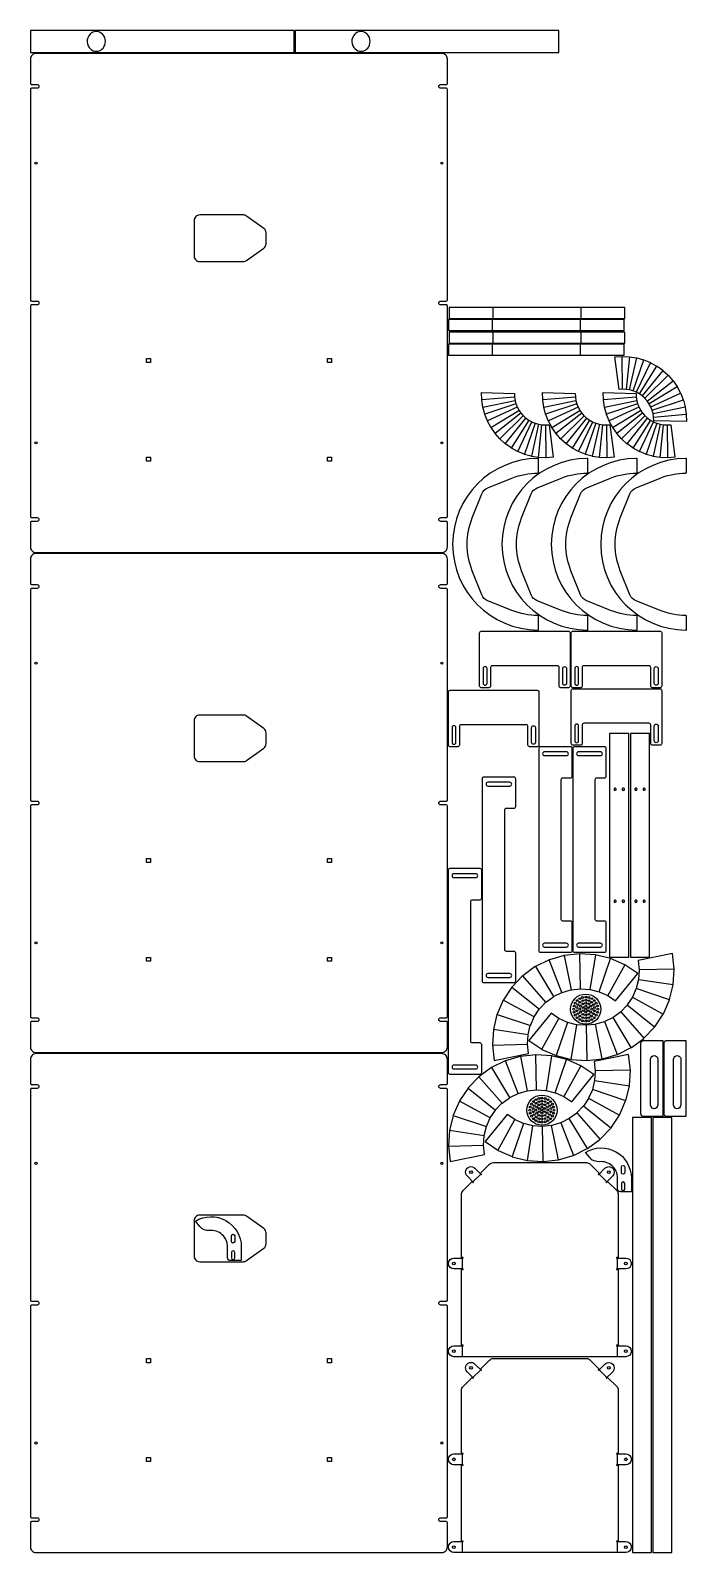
# Model space of a CAD drawing. Extents: x 3375 to 4571, y 8458 to 11234.
import ezdxf

# ---------------------------------------------------------------- set-up
doc = ezdxf.new("R2010")
doc.units = 0

# ---------------------------------------------------------------- blocks, each defined once
blk = doc.blocks.new('Part1674374615', base_point=(-166.7, 0))
at = {"layer": '1'}
blk.add_lwpolyline([(156.7, 180, -1), (156.7, 160), (139.9, 160), (139.9, 159.2), (142.9, 159.2), (142.9, 20.8), (139.9, 20.8), (139.9, 20), (156.7, 20, -1), (156.7, 0), (-156.7, 0, -1), (-156.7, 20), (-139.9, 20), (-139.9, 20.8), (-142.9, 20.8), (-142.9, 159.2), (-139.9, 159.2), (-139.9, 160), (-156.7, 160, -1), (-156.7, 180), (-139.9, 180), (-139.9, 180.8), (-142.9, 180.8), (-142.9, 295.9, -0.198912), (-140, 302.9), (-123.5, 319.4), (-121.4, 317.3), (-120.9, 317.8), (-132.7, 329.7, -1), (-118.6, 343.8), (-106.7, 331.9), (-106.2, 332.5), (-108.3, 334.6), (-91.8, 351.1, -0.198912), (-84.8, 354), (84.8, 354, -0.198912), (91.8, 351.1), (108.3, 334.6), (106.2, 332.5), (106.7, 331.9), (118.6, 343.8, -1), (132.7, 329.7), (120.9, 317.8), (121.4, 317.3), (123.5, 319.4), (140, 302.9, -0.198912), (142.9, 295.9), (142.9, 180.8), (139.9, 180.8), (139.9, 180)], format="xyb", close=True, dxfattribs=at)
for centre in [(-125.6, 336.7), (125.6, 336.7), (-156.7, 170), (156.7, 170), (-156.7, 10), (156.7, 10)]:
    blk.add_circle(centre, 2.5, dxfattribs=at)
at = {"layer": '2'}
for p, q in [((-122, 319), (-107.9, 333.1)), ((107.9, 333.1), (122, 319)), ((-141.5, 180), (-141.5, 160)), ((141.5, 160), (141.5, 180)), ((-141.5, 20), (-141.5, 0)), ((141.5, 0), (141.5, 20))]:
    blk.add_line(p, q, dxfattribs=at)
blk = doc.blocks.new('Part1374729241', base_point=(-28.7, -25))
at = {"layer": '1'}
for points in [[(55, 0), (55, -25), (35, -25, -0.414214), (30, -20), (30, 0, 0.443741), (-3, 29.9, -0.248009), (-20.3, 36.9), (-28.7, 46.9, -0.585889)], [(43, 20), (43, 10, -1), (37, 10), (37, 20, -1)], [(43, -10, 1), (37, -10), (37, -20, 1), (43, -20)]]:
    blk.add_lwpolyline(points, format="xyb", close=True, dxfattribs=at)
blk = doc.blocks.new('Part', base_point=(-380, -455))
at = {"layer": '1'}
for points in [[(380, 445, 0.414214), (370, 455), (-370, 455, 0.414214), (-380, 445), (-380, 400.5, 0.414214), (-378, 398.5), (-368, 398.5, -1), (-368, 391.5), (-378, 391.5, 0.414214), (-380, 389.5), (-380, 5.5, 0.414214), (-378, 3.5), (-368, 3.5, -1), (-368, -3.5), (-378, -3.5, 0.414214), (-380, -5.5), (-380, -389.5, 0.414214), (-378, -391.5), (-368, -391.5, -1), (-368, -398.5), (-378, -398.5, 0.414214), (-380, -400.5), (-380, -445, 0.414214), (-370, -455), (370, -455, 0.414214), (380, -445), (380, -400.5, 0.414214), (378, -398.5), (368, -398.5, -1), (368, -391.5), (378, -391.5, 0.414214), (380, -389.5), (380, -5.5, 0.414214), (378, -3.5), (368, -3.5, -1), (368, 3.5), (378, 3.5, 0.414214), (380, 5.5), (380, 389.5, 0.414214), (378, 391.5), (368, 391.5, -1), (368, 398.5), (378, 398.5, 0.414214), (380, 400.5)], [(49.5, 127.9, 0.240574), (45.4, 136), (14.1, 158.6, 0.157904), (8.3, 160.5), (-71.5, 160.5, 0.414214), (-81.5, 150.5), (-81.5, 85.5, 0.414214), (-71.5, 75.5), (8.3, 75.5, 0.157904), (14.1, 77.4), (45.4, 100, 0.240574), (49.5, 108.1)]]:
    blk.add_lwpolyline(points, format="xyb", close=True, dxfattribs=at)
for points in [[(-161.3, -101.3), (-161.3, -108.7), (-168.7, -108.7), (-168.7, -101.3)], [(168.7, -101.3), (168.7, -108.7), (161.3, -108.7), (161.3, -101.3)], [(-161.3, -281.4), (-161.3, -288.6), (-168.7, -288.6), (-168.7, -281.4)], [(168.7, -281.4), (168.7, -288.6), (161.3, -288.6), (161.3, -281.4)]]:
    blk.add_lwpolyline(points, close=True, dxfattribs=at)
for centre in [(-370, 255), (370, 255), (-370, -255), (370, -255)]:
    blk.add_circle(centre, 2, dxfattribs=at)
blk = doc.blocks.new('Part1281623351', base_point=(-166.7, 0))
at = {"layer": '1'}
blk.add_lwpolyline([(156.7, 180, -1), (156.7, 160), (139.9, 160), (139.9, 159.2), (142.9, 159.2), (142.9, 20.8), (139.9, 20.8), (139.9, 20), (156.7, 20, -1), (156.7, 0), (-156.7, 0, -1), (-156.7, 20), (-139.9, 20), (-139.9, 20.8), (-142.9, 20.8), (-142.9, 159.2), (-139.9, 159.2), (-139.9, 160), (-156.7, 160, -1), (-156.7, 180), (-139.9, 180), (-139.9, 180.8), (-142.9, 180.8), (-142.9, 295.9, -0.198912), (-140, 302.9), (-123.5, 319.4), (-121.4, 317.3), (-120.9, 317.8), (-132.7, 329.7, -1), (-118.6, 343.8), (-106.7, 331.9), (-106.2, 332.5), (-108.3, 334.6), (-91.8, 351.1, -0.198912), (-84.8, 354), (84.8, 354, -0.198912), (91.8, 351.1), (108.3, 334.6), (106.2, 332.5), (106.7, 331.9), (118.6, 343.8, -1), (132.7, 329.7), (120.9, 317.8), (121.4, 317.3), (123.5, 319.4), (140, 302.9, -0.198912), (142.9, 295.9), (142.9, 180.8), (139.9, 180.8), (139.9, 180)], format="xyb", close=True, dxfattribs=at)
for centre in [(-125.6, 336.7), (125.6, 336.7), (-156.7, 170), (156.7, 170), (-156.7, 10), (156.7, 10)]:
    blk.add_circle(centre, 2.5, dxfattribs=at)
at = {"layer": '2'}
for p, q in [((-122, 319), (-107.9, 333.1)), ((107.9, 333.1), (122, 319)), ((-141.5, 180), (-141.5, 160)), ((141.5, 160), (141.5, 180)), ((-141.5, 20), (-141.5, 0)), ((141.5, 0), (141.5, 20))]:
    blk.add_line(p, q, dxfattribs=at)
blk = doc.blocks.new('Part660663426', base_point=(-28.7, -25))
at = {"layer": '1'}
for points in [[(55, 0), (55, -25), (35, -25, -0.414214), (30, -20), (30, 0, 0.443741), (-3, 29.9, -0.248009), (-20.3, 36.9), (-28.7, 46.9, -0.585889)], [(43, 20), (43, 10, -1), (37, 10), (37, 20, -1)], [(43, -10, 1), (37, -10), (37, -20, 1), (43, -20)]]:
    blk.add_lwpolyline(points, format="xyb", close=True, dxfattribs=at)
blk = doc.blocks.new('Part1158377902', base_point=(0, -25))
at = {"layer": '1'}
for points, knots in [([(40, 108.8), (40, 108.8), (40, 108.9), (40, 108.9), (40, 108.9), (40, 108.9), (40, 109), (40, 109), (40, 109), (40, 109), (40, 109.1), (40, 109.1), (40, 109.1), (40, 109.1), (40, 109.3), (40, 109.4), (40, 109.4), (39.9, 109.5), (39.9, 109.7), (39.9, 109.9), (39.9, 109.9), (39.8, 110.1), (39.7, 110.4), (39.6, 110.7), (39.6, 110.7), (39.6, 110.8), (39.5, 111), (39.5, 111), (39.5, 111), (39.3, 111.4), (39.1, 111.7), (38.8, 112), (38.8, 112), (38.6, 112.2), (38.5, 112.4), (38.3, 112.6), (38.3, 112.6), (38, 112.8), (37.6, 113.1), (37.2, 113.2), (37.2, 113.2), (37.1, 113.3), (37, 113.4), (36.8, 113.4), (36.8, 113.4), (36.6, 113.5), (36.3, 113.6), (36.1, 113.7), (36.1, 113.7), (36, 113.7), (35.9, 113.7), (35.7, 113.7), (35.7, 113.7), (35.6, 113.7), (35.5, 113.8), (35.4, 113.8), (35.4, 113.8), (35.2, 113.8), (35.1, 113.8), (35, 113.8), (35, 113.8), (23.3, 113.8), (11.7, 113.8), (0, 113.8), (0, 113.8), (0, 67.5), (0, 21.3), (0, -25), (0, -25), (11.7, -25), (23.3, -25), (35, -25), (35, -25), (35.7, -25), (36.3, -24.9), (36.9, -24.6), (36.9, -24.6), (37.5, -24.4), (38.1, -24), (38.5, -23.5), (38.5, -23.5), (39, -23.1), (39.4, -22.5), (39.6, -21.9), (39.6, -21.9), (39.9, -21.3), (40, -20.7), (40, -20), (40, -20), (40, 22.9), (40, 65.8), (40, 108.8)], [0, 0, 0, 0, 0.043478, 0.043478, 0.043478, 0.043478, 0.086957, 0.086957, 0.086957, 0.086957, 0.130435, 0.130435, 0.130435, 0.130435, 0.173913, 0.173913, 0.173913, 0.173913, 0.217391, 0.217391, 0.217391, 0.217391, 0.26087, 0.26087, 0.26087, 0.26087, 0.304348, 0.304348, 0.304348, 0.304348, 0.347826, 0.347826, 0.347826, 0.347826, 0.391304, 0.391304, 0.391304, 0.391304, 0.434783, 0.434783, 0.434783, 0.434783, 0.478261, 0.478261, 0.478261, 0.478261, 0.521739, 0.521739, 0.521739, 0.521739, 0.565217, 0.565217, 0.565217, 0.565217, 0.608696, 0.608696, 0.608696, 0.608696, 0.652174, 0.652174, 0.652174, 0.652174, 0.695652, 0.695652, 0.695652, 0.695652, 0.73913, 0.73913, 0.73913, 0.73913, 0.782609, 0.782609, 0.782609, 0.782609, 0.826087, 0.826087, 0.826087, 0.826087, 0.869565, 0.869565, 0.869565, 0.869565, 0.913043, 0.913043, 0.913043, 0.913043, 0.956522, 0.956522, 0.956522, 0.956522, 1, 1, 1, 1]), ([(22.5, 92.7), (22.5, 92.8), (22.5, 92.8), (22.5, 92.9), (22.5, 92.9), (22.5, 94.3), (21.9, 95.8), (21, 96.9), (21, 96.9), (20.3, 97.9), (19.2, 98.7), (18.1, 99.1), (18.1, 99.1), (16.6, 99.6), (15, 99.5), (13.6, 98.9), (13.6, 98.9), (12.3, 98.4), (11.1, 97.4), (10.4, 96.1), (10.4, 96.1), (9.8, 95.1), (9.5, 93.9), (9.5, 92.7), (9.5, 92.7), (9.5, 64.8), (9.5, 36.8), (9.5, 8.9), (9.5, 8.9), (9.5, 8.8), (9.5, 8.8), (9.5, 8.7), (9.5, 8.7), (9.5, 7.8), (9.7, 6.9), (10.1, 6.1), (10.1, 6.1), (10.8, 4.7), (12.1, 3.5), (13.5, 2.9), (13.5, 2.9), (15.1, 2.3), (16.9, 2.3), (18.5, 2.9), (18.5, 2.9), (19.8, 3.5), (21, 4.5), (21.7, 5.8), (21.7, 5.8), (22.2, 6.7), (22.5, 7.8), (22.5, 8.9), (22.5, 8.9), (22.5, 36.8), (22.5, 64.8), (22.5, 92.7)], [0, 0, 0, 0, 0.071429, 0.071429, 0.071429, 0.071429, 0.142857, 0.142857, 0.142857, 0.142857, 0.214286, 0.214286, 0.214286, 0.214286, 0.285714, 0.285714, 0.285714, 0.285714, 0.357143, 0.357143, 0.357143, 0.357143, 0.428571, 0.428571, 0.428571, 0.428571, 0.5, 0.5, 0.5, 0.5, 0.571429, 0.571429, 0.571429, 0.571429, 0.642857, 0.642857, 0.642857, 0.642857, 0.714286, 0.714286, 0.714286, 0.714286, 0.785714, 0.785714, 0.785714, 0.785714, 0.857143, 0.857143, 0.857143, 0.857143, 0.928571, 0.928571, 0.928571, 0.928571, 1, 1, 1, 1])]:
    blk.add_open_spline(points, degree=3, knots=knots, dxfattribs=at)
blk = doc.blocks.new('Part1162835050', base_point=(0, -25))
at = {"layer": '1'}
for points, knots in [([(40, 108.8), (40, 108.8), (40, 108.9), (40, 108.9), (40, 108.9), (40, 108.9), (40, 109), (40, 109), (40, 109), (40, 109), (40, 109.1), (40, 109.1), (40, 109.1), (40, 109.1), (40, 109.3), (40, 109.4), (40, 109.4), (39.9, 109.5), (39.9, 109.7), (39.9, 109.9), (39.9, 109.9), (39.8, 110.1), (39.7, 110.4), (39.6, 110.7), (39.6, 110.7), (39.6, 110.8), (39.5, 111), (39.5, 111), (39.5, 111), (39.3, 111.4), (39.1, 111.7), (38.8, 112), (38.8, 112), (38.6, 112.2), (38.5, 112.4), (38.3, 112.6), (38.3, 112.6), (38, 112.8), (37.6, 113.1), (37.2, 113.2), (37.2, 113.2), (37.1, 113.3), (37, 113.4), (36.8, 113.4), (36.8, 113.4), (36.6, 113.5), (36.3, 113.6), (36.1, 113.7), (36.1, 113.7), (36, 113.7), (35.9, 113.7), (35.7, 113.7), (35.7, 113.7), (35.6, 113.7), (35.5, 113.8), (35.4, 113.8), (35.4, 113.8), (35.2, 113.8), (35.1, 113.8), (35, 113.8), (35, 113.8), (23.3, 113.8), (11.7, 113.8), (0, 113.8), (0, 113.8), (0, 67.5), (0, 21.3), (0, -25), (0, -25), (11.7, -25), (23.3, -25), (35, -25), (35, -25), (35.7, -25), (36.3, -24.9), (36.9, -24.6), (36.9, -24.6), (37.5, -24.4), (38.1, -24), (38.5, -23.5), (38.5, -23.5), (39, -23.1), (39.4, -22.5), (39.6, -21.9), (39.6, -21.9), (39.9, -21.3), (40, -20.7), (40, -20), (40, -20), (40, 22.9), (40, 65.8), (40, 108.8)], [0, 0, 0, 0, 0.043478, 0.043478, 0.043478, 0.043478, 0.086957, 0.086957, 0.086957, 0.086957, 0.130435, 0.130435, 0.130435, 0.130435, 0.173913, 0.173913, 0.173913, 0.173913, 0.217391, 0.217391, 0.217391, 0.217391, 0.26087, 0.26087, 0.26087, 0.26087, 0.304348, 0.304348, 0.304348, 0.304348, 0.347826, 0.347826, 0.347826, 0.347826, 0.391304, 0.391304, 0.391304, 0.391304, 0.434783, 0.434783, 0.434783, 0.434783, 0.478261, 0.478261, 0.478261, 0.478261, 0.521739, 0.521739, 0.521739, 0.521739, 0.565217, 0.565217, 0.565217, 0.565217, 0.608696, 0.608696, 0.608696, 0.608696, 0.652174, 0.652174, 0.652174, 0.652174, 0.695652, 0.695652, 0.695652, 0.695652, 0.73913, 0.73913, 0.73913, 0.73913, 0.782609, 0.782609, 0.782609, 0.782609, 0.826087, 0.826087, 0.826087, 0.826087, 0.869565, 0.869565, 0.869565, 0.869565, 0.913043, 0.913043, 0.913043, 0.913043, 0.956522, 0.956522, 0.956522, 0.956522, 1, 1, 1, 1]), ([(22.5, 92.7), (22.5, 92.8), (22.5, 92.8), (22.5, 92.9), (22.5, 92.9), (22.5, 94.3), (21.9, 95.8), (21, 96.9), (21, 96.9), (20.3, 97.9), (19.2, 98.7), (18.1, 99.1), (18.1, 99.1), (16.6, 99.6), (15, 99.5), (13.6, 98.9), (13.6, 98.9), (12.3, 98.4), (11.1, 97.4), (10.4, 96.1), (10.4, 96.1), (9.8, 95.1), (9.5, 93.9), (9.5, 92.7), (9.5, 92.7), (9.5, 64.8), (9.5, 36.8), (9.5, 8.9), (9.5, 8.9), (9.5, 8.8), (9.5, 8.8), (9.5, 8.7), (9.5, 8.7), (9.5, 7.8), (9.7, 6.9), (10.1, 6.1), (10.1, 6.1), (10.8, 4.7), (12.1, 3.5), (13.5, 2.9), (13.5, 2.9), (15.1, 2.3), (16.9, 2.3), (18.5, 2.9), (18.5, 2.9), (19.8, 3.5), (21, 4.5), (21.7, 5.8), (21.7, 5.8), (22.2, 6.7), (22.5, 7.8), (22.5, 8.9), (22.5, 8.9), (22.5, 36.8), (22.5, 64.8), (22.5, 92.7)], [0, 0, 0, 0, 0.071429, 0.071429, 0.071429, 0.071429, 0.142857, 0.142857, 0.142857, 0.142857, 0.214286, 0.214286, 0.214286, 0.214286, 0.285714, 0.285714, 0.285714, 0.285714, 0.357143, 0.357143, 0.357143, 0.357143, 0.428571, 0.428571, 0.428571, 0.428571, 0.5, 0.5, 0.5, 0.5, 0.571429, 0.571429, 0.571429, 0.571429, 0.642857, 0.642857, 0.642857, 0.642857, 0.714286, 0.714286, 0.714286, 0.714286, 0.785714, 0.785714, 0.785714, 0.785714, 0.857143, 0.857143, 0.857143, 0.857143, 0.928571, 0.928571, 0.928571, 0.928571, 1, 1, 1, 1])]:
    blk.add_open_spline(points, degree=3, knots=knots, dxfattribs=at)
blk = doc.blocks.new('Part1944328326', base_point=(-124.2, -27.9))
at = {"layer": '1'}
blk.add_lwpolyline([(140.7, 130.7), (117.3, 146.5), (117, 146.7), (91.3, 158.1), (91, 158.2), (63.7, 165), (63.4, 165), (35.4, 166.9), (35, 166.9), (7.1, 163.9), (6.7, 163.8), (-20.2, 156), (-20.6, 155.9), (-45.7, 143.5), (-46.1, 143.3), (-68.7, 126.7), (-69, 126.4), (-88.4, 106.2), (-88.6, 105.9), (-104.2, 82.5), (-104.4, 82.2), (-115.6, 56.5), (-115.8, 56.1), (-122.4, 28.9), (-122.4, 28.5), (-124.2, 0.5), (-124.2, 0.1), (-121, -27.9), (-58.3, -15.2), (-60.2, 1.7), (-60.2, 2.1), (-59.1, 18.9), (-59.1, 19.3), (-55.1, 35.7), (-55, 36), (-48.2, 51.5), (-48, 51.8), (-38.7, 65.8), (-38.4, 66.1), (-26.8, 78.3), (-26.5, 78.6), (-12.9, 88.5), (-12.6, 88.7), (2.6, 96.2), (2.9, 96.3), (19.1, 101), (19.5, 101.1), (36.2, 102.9), (36.6, 102.9), (53.4, 101.8), (53.8, 101.7), (70.2, 97.6), (70.6, 97.5), (86, 90.7), (86.3, 90.5), (100.4, 81)], close=True, dxfattribs=at)
at = {"layer": '2'}
for p, q in [((36.4, 102.9), (35.2, 166.9)), ((-45.9, 143.4), (-12.7, 88.6)), ((2.7, 96.2), (-20.4, 155.9)), ((6.9, 163.9), (19.3, 101)), ((63.5, 165), (53.6, 101.7)), ((70.4, 97.6), (91.1, 158.1)), ((117.1, 146.6), (86.1, 90.6)), ((-26.6, 78.4), (-68.9, 126.6)), ((-88.5, 106), (-38.5, 66)), ((-115.7, 56.3), (-55, 35.9)), ((-48.1, 51.6), (-104.3, 82.4)), ((-59.1, 19.1), (-122.4, 28.7)), ((-124.2, 0.3), (-60.2, 1.9))]:
    blk.add_line(p, q, dxfattribs=at)
blk = doc.blocks.new('Part2120825882', base_point=(-124.2, -27.9))
at = {"layer": '1'}
blk.add_lwpolyline([(140.7, 130.7), (117.3, 146.5), (117, 146.7), (91.3, 158.1), (91, 158.2), (63.7, 165), (63.4, 165), (35.4, 166.9), (35, 166.9), (7.1, 163.9), (6.7, 163.8), (-20.2, 156), (-20.6, 155.9), (-45.7, 143.5), (-46.1, 143.3), (-68.7, 126.7), (-69, 126.4), (-88.4, 106.2), (-88.6, 105.9), (-104.2, 82.5), (-104.4, 82.2), (-115.6, 56.5), (-115.8, 56.1), (-122.4, 28.9), (-122.4, 28.5), (-124.2, 0.5), (-124.2, 0.1), (-121, -27.9), (-58.3, -15.2), (-60.2, 1.7), (-60.2, 2.1), (-59.1, 18.9), (-59.1, 19.3), (-55.1, 35.7), (-55, 36), (-48.2, 51.5), (-48, 51.8), (-38.7, 65.8), (-38.4, 66.1), (-26.8, 78.3), (-26.5, 78.6), (-12.9, 88.5), (-12.6, 88.7), (2.6, 96.2), (2.9, 96.3), (19.1, 101), (19.5, 101.1), (36.2, 102.9), (36.6, 102.9), (53.4, 101.8), (53.8, 101.7), (70.2, 97.6), (70.6, 97.5), (86, 90.7), (86.3, 90.5), (100.4, 81)], close=True, dxfattribs=at)
at = {"layer": '2'}
for p, q in [((36.4, 102.9), (35.2, 166.9)), ((-45.9, 143.4), (-12.7, 88.6)), ((2.7, 96.2), (-20.4, 155.9)), ((6.9, 163.9), (19.3, 101)), ((63.5, 165), (53.6, 101.7)), ((70.4, 97.6), (91.1, 158.1)), ((117.1, 146.6), (86.1, 90.6)), ((-26.6, 78.4), (-68.9, 126.6)), ((-88.5, 106), (-38.5, 66)), ((-115.7, 56.3), (-55, 35.9)), ((-48.1, 51.6), (-104.3, 82.4)), ((-59.1, 19.1), (-122.4, 28.7)), ((-124.2, 0.3), (-60.2, 1.9))]:
    blk.add_line(p, q, dxfattribs=at)
blk = doc.blocks.new('Part921430156', base_point=(-27.5, -27.5))
at = {"layer": '1'}
for centre, radius in [((0, 0), 27.5), ((-22, 0), 1.65), ((-21.3, 5.7), 1.65), ((-19.1, 11), 1.65), ((-16.2, 2.9), 1.65), ((-15.6, 15.6), 1.65), ((-14.3, 8.2), 1.65), ((-11, 19.1), 1.65), ((-11, 0), 1.65), ((-10.6, 12.6), 1.65), ((-9.5, 5.5), 1.65), ((-5.7, 21.3), 1.65), ((-5.6, 15.5), 1.65), ((-5.5, 9.5), 1.65), ((-4.8, 2.8), 1.65), ((0, 22), 1.65), ((0, 16.5), 1.65), ((0, 11), 1.65), ((0, 5.5), 1.65), ((0, 0), 1.65), ((4.8, 2.8), 1.65), ((5.5, 9.5), 1.65), ((5.7, 21.3), 1.65), ((5.6, 15.5), 1.65), ((9.5, 5.5), 1.65), ((10.6, 12.6), 1.65), ((11, 19.1), 1.65), ((11, 0), 1.65), ((14.3, 8.2), 1.65), ((15.6, 15.6), 1.65), ((16.2, 2.9), 1.65), ((19.1, 11), 1.65), ((21.3, 5.7), 1.65), ((22, 0), 1.65), ((-21.3, -5.7), 1.65), ((-19.1, -11), 1.65), ((-16.2, -2.9), 1.65), ((-15.6, -15.6), 1.65), ((-14.3, -8.2), 1.65), ((-11, -19.1), 1.65), ((-10.6, -12.6), 1.65), ((-9.5, -5.5), 1.65), ((-5.6, -15.5), 1.65), ((-5.7, -21.3), 1.65), ((-5.5, -9.5), 1.65), ((-4.8, -2.8), 1.65), ((0, -5.5), 1.65), ((0, -11), 1.65), ((0, -16.5), 1.65), ((0, -22), 1.65), ((4.8, -2.8), 1.65), ((5.5, -9.5), 1.65), ((5.6, -15.5), 1.65), ((5.7, -21.3), 1.65), ((9.5, -5.5), 1.65), ((10.6, -12.6), 1.65), ((11, -19.1), 1.65), ((14.3, -8.2), 1.65), ((15.6, -15.6), 1.65), ((16.2, -2.9), 1.65), ((19.1, -11), 1.65), ((21.3, -5.7), 1.65)]:
    blk.add_circle(centre, radius, dxfattribs=at)
blk = doc.blocks.new('Part1553290045', base_point=(-124.2, -27.9))
at = {"layer": '1'}
blk.add_lwpolyline([(140.7, 130.7), (117.3, 146.5), (117, 146.7), (91.3, 158.1), (91, 158.2), (63.7, 165), (63.4, 165), (35.4, 166.9), (35, 166.9), (7.1, 163.9), (6.7, 163.8), (-20.2, 156), (-20.6, 155.9), (-45.7, 143.5), (-46.1, 143.3), (-68.7, 126.7), (-69, 126.4), (-88.4, 106.2), (-88.6, 105.9), (-104.2, 82.5), (-104.4, 82.2), (-115.6, 56.5), (-115.8, 56.1), (-122.4, 28.9), (-122.4, 28.5), (-124.2, 0.5), (-124.2, 0.1), (-121, -27.9), (-58.3, -15.2), (-60.2, 1.7), (-60.2, 2.1), (-59.1, 18.9), (-59.1, 19.3), (-55.1, 35.7), (-55, 36), (-48.2, 51.5), (-48, 51.8), (-38.7, 65.8), (-38.4, 66.1), (-26.8, 78.3), (-26.5, 78.6), (-12.9, 88.5), (-12.6, 88.7), (2.6, 96.2), (2.9, 96.3), (19.1, 101), (19.5, 101.1), (36.2, 102.9), (36.6, 102.9), (53.4, 101.8), (53.8, 101.7), (70.2, 97.6), (70.6, 97.5), (86, 90.7), (86.3, 90.5), (100.4, 81)], close=True, dxfattribs=at)
at = {"layer": '2'}
for p, q in [((36.4, 102.9), (35.2, 166.9)), ((-45.9, 143.4), (-12.7, 88.6)), ((2.7, 96.2), (-20.4, 155.9)), ((6.9, 163.9), (19.3, 101)), ((63.5, 165), (53.6, 101.7)), ((70.4, 97.6), (91.1, 158.1)), ((117.1, 146.6), (86.1, 90.6)), ((-26.6, 78.4), (-68.9, 126.6)), ((-88.5, 106), (-38.5, 66)), ((-115.7, 56.3), (-55, 35.9)), ((-48.1, 51.6), (-104.3, 82.4)), ((-59.1, 19.1), (-122.4, 28.7)), ((-124.2, 0.3), (-60.2, 1.9))]:
    blk.add_line(p, q, dxfattribs=at)
blk = doc.blocks.new('Part1616271525', base_point=(-124.2, -27.9))
at = {"layer": '1'}
blk.add_lwpolyline([(140.7, 130.7), (117.3, 146.5), (117, 146.7), (91.3, 158.1), (91, 158.2), (63.7, 165), (63.4, 165), (35.4, 166.9), (35, 166.9), (7.1, 163.9), (6.7, 163.8), (-20.2, 156), (-20.6, 155.9), (-45.7, 143.5), (-46.1, 143.3), (-68.7, 126.7), (-69, 126.4), (-88.4, 106.2), (-88.6, 105.9), (-104.2, 82.5), (-104.4, 82.2), (-115.6, 56.5), (-115.8, 56.1), (-122.4, 28.9), (-122.4, 28.5), (-124.2, 0.5), (-124.2, 0.1), (-121, -27.9), (-58.3, -15.2), (-60.2, 1.7), (-60.2, 2.1), (-59.1, 18.9), (-59.1, 19.3), (-55.1, 35.7), (-55, 36), (-48.2, 51.5), (-48, 51.8), (-38.7, 65.8), (-38.4, 66.1), (-26.8, 78.3), (-26.5, 78.6), (-12.9, 88.5), (-12.6, 88.7), (2.6, 96.2), (2.9, 96.3), (19.1, 101), (19.5, 101.1), (36.2, 102.9), (36.6, 102.9), (53.4, 101.8), (53.8, 101.7), (70.2, 97.6), (70.6, 97.5), (86, 90.7), (86.3, 90.5), (100.4, 81)], close=True, dxfattribs=at)
at = {"layer": '2'}
for p, q in [((36.4, 102.9), (35.2, 166.9)), ((-45.9, 143.4), (-12.7, 88.6)), ((2.7, 96.2), (-20.4, 155.9)), ((6.9, 163.9), (19.3, 101)), ((63.5, 165), (53.6, 101.7)), ((70.4, 97.6), (91.1, 158.1)), ((117.1, 146.6), (86.1, 90.6)), ((-26.6, 78.4), (-68.9, 126.6)), ((-88.5, 106), (-38.5, 66)), ((-115.7, 56.3), (-55, 35.9)), ((-48.1, 51.6), (-104.3, 82.4)), ((-59.1, 19.1), (-122.4, 28.7)), ((-124.2, 0.3), (-60.2, 1.9))]:
    blk.add_line(p, q, dxfattribs=at)
blk = doc.blocks.new('Part1659649728', base_point=(-27.5, -27.5))
at = {"layer": '1'}
for centre, radius in [((0, 0), 27.5), ((-22, 0), 1.65), ((-21.3, 5.7), 1.65), ((-19.1, 11), 1.65), ((-16.2, 2.9), 1.65), ((-15.6, 15.6), 1.65), ((-14.3, 8.2), 1.65), ((-11, 19.1), 1.65), ((-11, 0), 1.65), ((-10.6, 12.6), 1.65), ((-9.5, 5.5), 1.65), ((-5.7, 21.3), 1.65), ((-5.6, 15.5), 1.65), ((-5.5, 9.5), 1.65), ((-4.8, 2.8), 1.65), ((0, 22), 1.65), ((0, 16.5), 1.65), ((0, 11), 1.65), ((0, 5.5), 1.65), ((0, 0), 1.65), ((4.8, 2.8), 1.65), ((5.5, 9.5), 1.65), ((5.7, 21.3), 1.65), ((5.6, 15.5), 1.65), ((9.5, 5.5), 1.65), ((10.6, 12.6), 1.65), ((11, 19.1), 1.65), ((11, 0), 1.65), ((14.3, 8.2), 1.65), ((15.6, 15.6), 1.65), ((16.2, 2.9), 1.65), ((19.1, 11), 1.65), ((21.3, 5.7), 1.65), ((22, 0), 1.65), ((-21.3, -5.7), 1.65), ((-19.1, -11), 1.65), ((-16.2, -2.9), 1.65), ((-15.6, -15.6), 1.65), ((-14.3, -8.2), 1.65), ((-11, -19.1), 1.65), ((-10.6, -12.6), 1.65), ((-9.5, -5.5), 1.65), ((-5.6, -15.5), 1.65), ((-5.7, -21.3), 1.65), ((-5.5, -9.5), 1.65), ((-4.8, -2.8), 1.65), ((0, -5.5), 1.65), ((0, -11), 1.65), ((0, -16.5), 1.65), ((0, -22), 1.65), ((4.8, -2.8), 1.65), ((5.5, -9.5), 1.65), ((5.6, -15.5), 1.65), ((5.7, -21.3), 1.65), ((9.5, -5.5), 1.65), ((10.6, -12.6), 1.65), ((11, -19.1), 1.65), ((14.3, -8.2), 1.65), ((15.6, -15.6), 1.65), ((16.2, -2.9), 1.65), ((19.1, -11), 1.65), ((21.3, -5.7), 1.65)]:
    blk.add_circle(centre, radius, dxfattribs=at)
blk = doc.blocks.new('Part2036955539', base_point=(-30, -188))
at = {"layer": '1'}
for points in [[(30, 185), (30, 133, -0.414214), (27, 130), (13, 130, 0.414214), (10, 127), (10, -127, 0.414214), (13, -130), (27, -130, -0.414214), (30, -133), (30, -185, -0.414214), (27, -188), (-27, -188, -0.414214), (-30, -185), (-30, 185, -0.414214), (-27, 188), (27, 188, -0.414214)], [(20, 178), (-20, 178, 1), (-20, 171), (20, 171, 1)], [(20, -171), (-20, -171, 1), (-20, -178), (20, -178, 1)]]:
    blk.add_lwpolyline(points, format="xyb", close=True, dxfattribs=at)
blk = doc.blocks.new('Part778022884', base_point=(-30, -188))
at = {"layer": '1'}
for points in [[(30, 185), (30, 133, -0.414214), (27, 130), (13, 130, 0.414214), (10, 127), (10, -127, 0.414214), (13, -130), (27, -130, -0.414214), (30, -133), (30, -185, -0.414214), (27, -188), (-27, -188, -0.414214), (-30, -185), (-30, 185, -0.414214), (-27, 188), (27, 188, -0.414214)], [(20, 178), (-20, 178, 1), (-20, 171), (20, 171, 1)], [(20, -171), (-20, -171, 1), (-20, -178), (20, -178, 1)]]:
    blk.add_lwpolyline(points, format="xyb", close=True, dxfattribs=at)
blk = doc.blocks.new('Part503227219', base_point=(-30, -188))
at = {"layer": '1'}
for points in [[(30, 185), (30, 133, -0.414214), (27, 130), (13, 130, 0.414214), (10, 127), (10, -127, 0.414214), (13, -130), (27, -130, -0.414214), (30, -133), (30, -185, -0.414214), (27, -188), (-27, -188, -0.414214), (-30, -185), (-30, 185, -0.414214), (-27, 188), (27, 188, -0.414214)], [(20, 178), (-20, 178, 1), (-20, 171), (20, 171, 1)], [(20, -171), (-20, -171, 1), (-20, -178), (20, -178, 1)]]:
    blk.add_lwpolyline(points, format="xyb", close=True, dxfattribs=at)
blk = doc.blocks.new('Part1364771113')
at = {"layer": '1'}
blk.add_lwpolyline([(35, 408.1), (0, 408.1), (0, 0), (35, 0)], close=True, dxfattribs=at)
for points in [[(8, 306.1), (8, 306.7), (8.2, 307.2), (8.6, 307.6), (8.6, 307.6), (9, 308), (9.5, 308.2), (10, 308.2), (10, 308.2), (10.5, 308.2), (11.1, 308), (11.4, 307.6), (11.4, 307.6), (11.8, 307.2), (12, 306.6), (12, 306.1), (12, 306.1), (12, 305.6), (11.8, 305), (11.4, 304.7), (11.4, 304.7), (11, 304.3), (10.5, 304.1), (10, 304.1), (10, 304.1), (9.5, 304.1), (8.9, 304.3), (8.6, 304.7), (8.6, 304.7), (8.2, 305.1), (8, 305.6), (8, 306.1)], [(23, 306.1), (23, 306.7), (23.2, 307.2), (23.6, 307.6), (23.6, 307.6), (24, 308), (24.5, 308.2), (25, 308.2), (25, 308.2), (25.5, 308.2), (26.1, 308), (26.4, 307.6), (26.4, 307.6), (26.8, 307.2), (27, 306.6), (27, 306.1), (27, 306.1), (27, 305.6), (26.8, 305), (26.4, 304.7), (26.4, 304.7), (26, 304.3), (25.5, 304.1), (25, 304.1), (25, 304.1), (24.5, 304.1), (23.9, 304.3), (23.6, 304.7), (23.6, 304.7), (23.2, 305.1), (23, 305.6), (23, 306.1)], [(8, 102), (8, 102.5), (8.2, 103.1), (8.6, 103.5), (8.6, 103.5), (9, 103.8), (9.5, 104), (10, 104), (10, 104), (10.5, 104), (11.1, 103.8), (11.4, 103.4), (11.4, 103.4), (11.8, 103), (12, 102.5), (12, 101.9), (12, 101.9), (12, 101.4), (11.8, 100.9), (11.4, 100.5), (11.4, 100.5), (11, 100.1), (10.5, 99.9), (10, 99.9), (10, 99.9), (9.5, 99.9), (8.9, 100.2), (8.6, 100.5), (8.6, 100.5), (8.2, 100.9), (8, 101.4), (8, 102)], [(23, 102), (23, 102.5), (23.2, 103.1), (23.6, 103.5), (23.6, 103.5), (24, 103.8), (24.5, 104), (25, 104), (25, 104), (25.5, 104), (26.1, 103.8), (26.4, 103.4), (26.4, 103.4), (26.8, 103), (27, 102.5), (27, 101.9), (27, 101.9), (27, 101.4), (26.8, 100.9), (26.4, 100.5), (26.4, 100.5), (26, 100.1), (25.5, 99.9), (25, 99.9), (25, 99.9), (24.5, 99.9), (23.9, 100.2), (23.6, 100.5), (23.6, 100.5), (23.2, 100.9), (23, 101.4), (23, 102)]]:
    blk.add_open_spline(points, degree=3, knots=[0, 0, 0, 0, 0.125, 0.125, 0.125, 0.125, 0.25, 0.25, 0.25, 0.25, 0.375, 0.375, 0.375, 0.375, 0.5, 0.5, 0.5, 0.5, 0.625, 0.625, 0.625, 0.625, 0.75, 0.75, 0.75, 0.75, 0.875, 0.875, 0.875, 0.875, 1, 1, 1, 1], dxfattribs=at)
blk = doc.blocks.new('Part1639203190', base_point=(-30, -188))
at = {"layer": '1'}
for points in [[(30, 185), (30, 133, -0.414214), (27, 130), (13, 130, 0.414214), (10, 127), (10, -127, 0.414214), (13, -130), (27, -130, -0.414214), (30, -133), (30, -185, -0.414214), (27, -188), (-27, -188, -0.414214), (-30, -185), (-30, 185, -0.414214), (-27, 188), (27, 188, -0.414214)], [(20, 178), (-20, 178, 1), (-20, 171), (20, 171, 1)], [(20, -171), (-20, -171, 1), (-20, -178), (20, -178, 1)]]:
    blk.add_lwpolyline(points, format="xyb", close=True, dxfattribs=at)
blk = doc.blocks.new('Part416038561')
at = {"layer": '1'}
blk.add_lwpolyline([(35, 408.1), (0, 408.1), (0, 0), (35, 0)], close=True, dxfattribs=at)
for points in [[(8, 306.1), (8, 306.7), (8.2, 307.2), (8.6, 307.6), (8.6, 307.6), (9, 308), (9.5, 308.2), (10, 308.2), (10, 308.2), (10.5, 308.2), (11.1, 308), (11.4, 307.6), (11.4, 307.6), (11.8, 307.2), (12, 306.6), (12, 306.1), (12, 306.1), (12, 305.6), (11.8, 305), (11.4, 304.7), (11.4, 304.7), (11, 304.3), (10.5, 304.1), (10, 304.1), (10, 304.1), (9.5, 304.1), (8.9, 304.3), (8.6, 304.7), (8.6, 304.7), (8.2, 305.1), (8, 305.6), (8, 306.1)], [(23, 306.1), (23, 306.7), (23.2, 307.2), (23.6, 307.6), (23.6, 307.6), (24, 308), (24.5, 308.2), (25, 308.2), (25, 308.2), (25.5, 308.2), (26.1, 308), (26.4, 307.6), (26.4, 307.6), (26.8, 307.2), (27, 306.6), (27, 306.1), (27, 306.1), (27, 305.6), (26.8, 305), (26.4, 304.7), (26.4, 304.7), (26, 304.3), (25.5, 304.1), (25, 304.1), (25, 304.1), (24.5, 304.1), (23.9, 304.3), (23.6, 304.7), (23.6, 304.7), (23.2, 305.1), (23, 305.6), (23, 306.1)], [(8, 102), (8, 102.5), (8.2, 103.1), (8.6, 103.5), (8.6, 103.5), (9, 103.8), (9.5, 104), (10, 104), (10, 104), (10.5, 104), (11.1, 103.8), (11.4, 103.4), (11.4, 103.4), (11.8, 103), (12, 102.5), (12, 101.9), (12, 101.9), (12, 101.4), (11.8, 100.9), (11.4, 100.5), (11.4, 100.5), (11, 100.1), (10.5, 99.9), (10, 99.9), (10, 99.9), (9.5, 99.9), (8.9, 100.2), (8.6, 100.5), (8.6, 100.5), (8.2, 100.9), (8, 101.4), (8, 102)], [(23, 102), (23, 102.5), (23.2, 103.1), (23.6, 103.5), (23.6, 103.5), (24, 103.8), (24.5, 104), (25, 104), (25, 104), (25.5, 104), (26.1, 103.8), (26.4, 103.4), (26.4, 103.4), (26.8, 103), (27, 102.5), (27, 101.9), (27, 101.9), (27, 101.4), (26.8, 100.9), (26.4, 100.5), (26.4, 100.5), (26, 100.1), (25.5, 99.9), (25, 99.9), (25, 99.9), (24.5, 99.9), (23.9, 100.2), (23.6, 100.5), (23.6, 100.5), (23.2, 100.9), (23, 101.4), (23, 102)]]:
    blk.add_open_spline(points, degree=3, knots=[0, 0, 0, 0, 0.125, 0.125, 0.125, 0.125, 0.25, 0.25, 0.25, 0.25, 0.375, 0.375, 0.375, 0.375, 0.5, 0.5, 0.5, 0.5, 0.625, 0.625, 0.625, 0.625, 0.75, 0.75, 0.75, 0.75, 0.875, 0.875, 0.875, 0.875, 1, 1, 1, 1], dxfattribs=at)
blk = doc.blocks.new('Part59001116', base_point=(-380, -455))
at = {"layer": '1'}
for points in [[(380, 445, 0.414214), (370, 455), (-370, 455, 0.414214), (-380, 445), (-380, 400.5, 0.414214), (-378, 398.5), (-368, 398.5, -1), (-368, 391.5), (-378, 391.5, 0.414214), (-380, 389.5), (-380, 5.5, 0.414214), (-378, 3.5), (-368, 3.5, -1), (-368, -3.5), (-378, -3.5, 0.414214), (-380, -5.5), (-380, -389.5, 0.414214), (-378, -391.5), (-368, -391.5, -1), (-368, -398.5), (-378, -398.5, 0.414214), (-380, -400.5), (-380, -445, 0.414214), (-370, -455), (370, -455, 0.414214), (380, -445), (380, -400.5, 0.414214), (378, -398.5), (368, -398.5, -1), (368, -391.5), (378, -391.5, 0.414214), (380, -389.5), (380, -5.5, 0.414214), (378, -3.5), (368, -3.5, -1), (368, 3.5), (378, 3.5, 0.414214), (380, 5.5), (380, 389.5, 0.414214), (378, 391.5), (368, 391.5, -1), (368, 398.5), (378, 398.5, 0.414214), (380, 400.5)], [(49.5, 127.9, 0.240574), (45.4, 136), (14.1, 158.6, 0.157904), (8.3, 160.5), (-71.5, 160.5, 0.414214), (-81.5, 150.5), (-81.5, 85.5, 0.414214), (-71.5, 75.5), (8.3, 75.5, 0.157904), (14.1, 77.4), (45.4, 100, 0.240574), (49.5, 108.1)]]:
    blk.add_lwpolyline(points, format="xyb", close=True, dxfattribs=at)
for points in [[(-161.3, -101.3), (-161.3, -108.7), (-168.7, -108.7), (-168.7, -101.3)], [(168.7, -101.3), (168.7, -108.7), (161.3, -108.7), (161.3, -101.3)], [(-161.3, -281.4), (-161.3, -288.6), (-168.7, -288.6), (-168.7, -281.4)], [(168.7, -281.4), (168.7, -288.6), (161.3, -288.6), (161.3, -281.4)]]:
    blk.add_lwpolyline(points, close=True, dxfattribs=at)
for centre in [(-370, 255), (370, 255), (-370, -255), (370, -255)]:
    blk.add_circle(centre, 2, dxfattribs=at)
blk = doc.blocks.new('Part933867476', base_point=(-82.5, -71.5))
at = {"layer": '1'}
for points in [[(82.5, 28.5), (82.5, -68.5, -0.414214), (79.5, -71.5), (65.5, -71.5, -0.414214), (62.5, -68.5), (62.5, -34.5, 0.414214), (59.5, -31.5), (-59.5, -31.5, 0.414214), (-62.5, -34.5), (-62.5, -68.5, -0.414214), (-65.5, -71.5), (-79.5, -71.5, -0.414214), (-82.5, -68.5), (-82.5, 28.5, -0.414214), (-79.5, 31.5), (79.5, 31.5, -0.414214)], [(-69, -36.5, 1), (-76, -36.5), (-76, -63.5, 1), (-69, -63.5)], [(76, -36.5), (76, -63.5, -1), (69, -63.5), (69, -36.5, -1)]]:
    blk.add_lwpolyline(points, format="xyb", close=True, dxfattribs=at)
blk = doc.blocks.new('Part1000489769', base_point=(-82.5, -71.5))
at = {"layer": '1'}
for points in [[(82.5, 28.5), (82.5, -68.5, -0.414214), (79.5, -71.5), (65.5, -71.5, -0.414214), (62.5, -68.5), (62.5, -34.5, 0.414214), (59.5, -31.5), (-59.5, -31.5, 0.414214), (-62.5, -34.5), (-62.5, -68.5, -0.414214), (-65.5, -71.5), (-79.5, -71.5, -0.414214), (-82.5, -68.5), (-82.5, 28.5, -0.414214), (-79.5, 31.5), (79.5, 31.5, -0.414214)], [(-69, -36.5, 1), (-76, -36.5), (-76, -63.5, 1), (-69, -63.5)], [(76, -36.5), (76, -63.5, -1), (69, -63.5), (69, -36.5, -1)]]:
    blk.add_lwpolyline(points, format="xyb", close=True, dxfattribs=at)
blk = doc.blocks.new('Part247123216', base_point=(-82.5, -71.5))
at = {"layer": '1'}
for points in [[(82.5, 28.5), (82.5, -68.5, -0.414214), (79.5, -71.5), (65.5, -71.5, -0.414214), (62.5, -68.5), (62.5, -34.5, 0.414214), (59.5, -31.5), (-59.5, -31.5, 0.414214), (-62.5, -34.5), (-62.5, -68.5, -0.414214), (-65.5, -71.5), (-79.5, -71.5, -0.414214), (-82.5, -68.5), (-82.5, 28.5, -0.414214), (-79.5, 31.5), (79.5, 31.5, -0.414214)], [(-69, -36.5, 1), (-76, -36.5), (-76, -63.5, 1), (-69, -63.5)], [(76, -36.5), (76, -63.5, -1), (69, -63.5), (69, -36.5, -1)]]:
    blk.add_lwpolyline(points, format="xyb", close=True, dxfattribs=at)
blk = doc.blocks.new('Part974697935', base_point=(-82.5, -71.5))
at = {"layer": '1'}
for points in [[(82.5, 28.5), (82.5, -68.5, -0.414214), (79.5, -71.5), (65.5, -71.5, -0.414214), (62.5, -68.5), (62.5, -34.5, 0.414214), (59.5, -31.5), (-59.5, -31.5, 0.414214), (-62.5, -34.5), (-62.5, -68.5, -0.414214), (-65.5, -71.5), (-79.5, -71.5, -0.414214), (-82.5, -68.5), (-82.5, 28.5, -0.414214), (-79.5, 31.5), (79.5, 31.5, -0.414214)], [(-69, -36.5, 1), (-76, -36.5), (-76, -63.5, 1), (-69, -63.5)], [(76, -36.5), (76, -63.5, -1), (69, -63.5), (69, -36.5, -1)]]:
    blk.add_lwpolyline(points, format="xyb", close=True, dxfattribs=at)
blk = doc.blocks.new('Part132547410', base_point=(-35.3, -113.3))
at = {"layer": '1'}
blk.add_lwpolyline([(95.3, -112.3), (82.2, -113.3), (81.6, -113.3), (68.9, -112.7), (68.4, -112.6), (55.7, -110.6), (55.2, -110.5), (42.9, -107), (42.4, -106.9), (30.6, -102), (30.1, -101.8), (18.9, -95.6), (18.5, -95.3), (8.1, -87.9), (7.7, -87.6), (-1.8, -79), (-2.2, -78.6), (-10.6, -69), (-10.9, -68.6), (-18.2, -58.1), (-18.5, -57.6), (-24.5, -46.4), (-24.7, -45.9), (-29.4, -34), (-29.6, -33.5), (-32.9, -21.2), (-33, -20.7), (-34.9, -8), (-34.9, -7.5), (-35.3, 5.6), (24.5, 4.1), (24.7, -2.2), (24.8, -2.7), (25.6, -8.5), (25.7, -9.1), (27.2, -14.8), (27.4, -15.3), (29.6, -20.7), (29.8, -21.2), (32.6, -26.4), (32.9, -26.9), (36.2, -31.7), (36.5, -32.1), (40.4, -36.6), (40.8, -37), (45.2, -40.9), (45.6, -41.2), (50.4, -44.7), (50.8, -44.9), (56, -47.8), (56.5, -48), (62, -50.3), (62.4, -50.4), (68.1, -52), (68.6, -52.2), (74.5, -53.1), (75, -53.2), (80.9, -53.4), (81.4, -53.4), (87.7, -53)], close=True, dxfattribs=at)
at = {"layer": '2'}
for p, q in [((24.7, -2.4), (-34.9, -7.7)), ((-32.9, -20.9), (25.7, -8.8)), ((27.3, -15), (-29.5, -33.8)), ((29.7, -21), (-24.6, -46.1)), ((-18.3, -57.9), (32.7, -26.7)), ((36.4, -31.9), (-10.8, -68.8)), ((-2, -78.8), (40.6, -36.8)), ((7.9, -87.7), (45.4, -41.1)), ((50.6, -44.8), (18.7, -95.4)), ((30.4, -101.9), (56.3, -47.9)), ((62.2, -50.4), (42.7, -106.9)), ((68.4, -52.1), (55.5, -110.5)), ((68.6, -112.7), (74.7, -53.1)), ((81.2, -53.4), (81.9, -113.3))]:
    blk.add_line(p, q, dxfattribs=at)
blk = doc.blocks.new('Part902782111', base_point=(-35.3, -113.3))
at = {"layer": '1'}
blk.add_lwpolyline([(95.3, -112.3), (82.2, -113.3), (81.6, -113.3), (68.9, -112.7), (68.4, -112.6), (55.7, -110.6), (55.2, -110.5), (42.9, -107), (42.4, -106.9), (30.6, -102), (30.1, -101.8), (18.9, -95.6), (18.5, -95.3), (8.1, -87.9), (7.7, -87.6), (-1.8, -79), (-2.2, -78.6), (-10.6, -69), (-10.9, -68.6), (-18.2, -58.1), (-18.5, -57.6), (-24.5, -46.4), (-24.7, -45.9), (-29.4, -34), (-29.6, -33.5), (-32.9, -21.2), (-33, -20.7), (-34.9, -8), (-34.9, -7.5), (-35.3, 5.6), (24.5, 4.1), (24.7, -2.2), (24.8, -2.7), (25.6, -8.5), (25.7, -9.1), (27.2, -14.8), (27.4, -15.3), (29.6, -20.7), (29.8, -21.2), (32.6, -26.4), (32.9, -26.9), (36.2, -31.7), (36.5, -32.1), (40.4, -36.6), (40.8, -37), (45.2, -40.9), (45.6, -41.2), (50.4, -44.7), (50.8, -44.9), (56, -47.8), (56.5, -48), (62, -50.3), (62.4, -50.4), (68.1, -52), (68.6, -52.2), (74.5, -53.1), (75, -53.2), (80.9, -53.4), (81.4, -53.4), (87.7, -53)], close=True, dxfattribs=at)
at = {"layer": '2'}
for p, q in [((24.7, -2.4), (-34.9, -7.7)), ((-32.9, -20.9), (25.7, -8.8)), ((27.3, -15), (-29.5, -33.8)), ((29.7, -21), (-24.6, -46.1)), ((-18.3, -57.9), (32.7, -26.7)), ((36.4, -31.9), (-10.8, -68.8)), ((-2, -78.8), (40.6, -36.8)), ((7.9, -87.7), (45.4, -41.1)), ((50.6, -44.8), (18.7, -95.4)), ((30.4, -101.9), (56.3, -47.9)), ((62.2, -50.4), (42.7, -106.9)), ((68.4, -52.1), (55.5, -110.5)), ((68.6, -112.7), (74.7, -53.1)), ((81.2, -53.4), (81.9, -113.3))]:
    blk.add_line(p, q, dxfattribs=at)
blk = doc.blocks.new('Part1506479389', base_point=(-35.3, -113.3))
at = {"layer": '1'}
blk.add_lwpolyline([(95.3, -112.3), (82.2, -113.3), (81.6, -113.3), (68.9, -112.7), (68.4, -112.6), (55.7, -110.6), (55.2, -110.5), (42.9, -107), (42.4, -106.9), (30.6, -102), (30.1, -101.8), (18.9, -95.6), (18.5, -95.3), (8.1, -87.9), (7.7, -87.6), (-1.8, -79), (-2.2, -78.6), (-10.6, -69), (-10.9, -68.6), (-18.2, -58.1), (-18.5, -57.6), (-24.5, -46.4), (-24.7, -45.9), (-29.4, -34), (-29.6, -33.5), (-32.9, -21.2), (-33, -20.7), (-34.9, -8), (-34.9, -7.5), (-35.3, 5.6), (24.5, 4.1), (24.7, -2.2), (24.8, -2.7), (25.6, -8.5), (25.7, -9.1), (27.2, -14.8), (27.4, -15.3), (29.6, -20.7), (29.8, -21.2), (32.6, -26.4), (32.9, -26.9), (36.2, -31.7), (36.5, -32.1), (40.4, -36.6), (40.8, -37), (45.2, -40.9), (45.6, -41.2), (50.4, -44.7), (50.8, -44.9), (56, -47.8), (56.5, -48), (62, -50.3), (62.4, -50.4), (68.1, -52), (68.6, -52.2), (74.5, -53.1), (75, -53.2), (80.9, -53.4), (81.4, -53.4), (87.7, -53)], close=True, dxfattribs=at)
at = {"layer": '2'}
for p, q in [((24.7, -2.4), (-34.9, -7.7)), ((-32.9, -20.9), (25.7, -8.8)), ((27.3, -15), (-29.5, -33.8)), ((29.7, -21), (-24.6, -46.1)), ((-18.3, -57.9), (32.7, -26.7)), ((36.4, -31.9), (-10.8, -68.8)), ((-2, -78.8), (40.6, -36.8)), ((7.9, -87.7), (45.4, -41.1)), ((50.6, -44.8), (18.7, -95.4)), ((30.4, -101.9), (56.3, -47.9)), ((62.2, -50.4), (42.7, -106.9)), ((68.4, -52.1), (55.5, -110.5)), ((68.6, -112.7), (74.7, -53.1)), ((81.2, -53.4), (81.9, -113.3))]:
    blk.add_line(p, q, dxfattribs=at)
blk = doc.blocks.new('Part1286257045', base_point=(-35.3, -113.3))
at = {"layer": '1'}
blk.add_lwpolyline([(95.3, -112.3), (82.2, -113.3), (81.6, -113.3), (68.9, -112.7), (68.4, -112.6), (55.7, -110.6), (55.2, -110.5), (42.9, -107), (42.4, -106.9), (30.6, -102), (30.1, -101.8), (18.9, -95.6), (18.5, -95.3), (8.1, -87.9), (7.7, -87.6), (-1.8, -79), (-2.2, -78.6), (-10.6, -69), (-10.9, -68.6), (-18.2, -58.1), (-18.5, -57.6), (-24.5, -46.4), (-24.7, -45.9), (-29.4, -34), (-29.6, -33.5), (-32.9, -21.2), (-33, -20.7), (-34.9, -8), (-34.9, -7.5), (-35.3, 5.6), (24.5, 4.1), (24.7, -2.2), (24.8, -2.7), (25.6, -8.5), (25.7, -9.1), (27.2, -14.8), (27.4, -15.3), (29.6, -20.7), (29.8, -21.2), (32.6, -26.4), (32.9, -26.9), (36.2, -31.7), (36.5, -32.1), (40.4, -36.6), (40.8, -37), (45.2, -40.9), (45.6, -41.2), (50.4, -44.7), (50.8, -44.9), (56, -47.8), (56.5, -48), (62, -50.3), (62.4, -50.4), (68.1, -52), (68.6, -52.2), (74.5, -53.1), (75, -53.2), (80.9, -53.4), (81.4, -53.4), (87.7, -53)], close=True, dxfattribs=at)
at = {"layer": '2'}
for p, q in [((24.7, -2.4), (-34.9, -7.7)), ((-32.9, -20.9), (25.7, -8.8)), ((27.3, -15), (-29.5, -33.8)), ((29.7, -21), (-24.6, -46.1)), ((-18.3, -57.9), (32.7, -26.7)), ((36.4, -31.9), (-10.8, -68.8)), ((-2, -78.8), (40.6, -36.8)), ((7.9, -87.7), (45.4, -41.1)), ((50.6, -44.8), (18.7, -95.4)), ((30.4, -101.9), (56.3, -47.9)), ((62.2, -50.4), (42.7, -106.9)), ((68.4, -52.1), (55.5, -110.5)), ((68.6, -112.7), (74.7, -53.1)), ((81.2, -53.4), (81.9, -113.3))]:
    blk.add_line(p, q, dxfattribs=at)
blk = doc.blocks.new('Part135292341', base_point=(-80.2, 0))
at = {"layer": '1'}
blk.add_lwpolyline([(240.2, 20), (-80.2, 20), (-80.2, 0), (240.2, 0)], close=True, dxfattribs=at)
at = {"layer": '2'}
for p, q in [((-0.1, 0), (-0.1, 20)), ((160.1, 20), (160.1, 0))]:
    blk.add_line(p, q, dxfattribs=at)
blk = doc.blocks.new('Part129710576', base_point=(-80.2, 0))
at = {"layer": '1'}
blk.add_lwpolyline([(240.2, 20), (-80.2, 20), (-80.2, 0), (240.2, 0)], close=True, dxfattribs=at)
at = {"layer": '2'}
for p, q in [((-0.1, 0), (-0.1, 20)), ((160.1, 20), (160.1, 0))]:
    blk.add_line(p, q, dxfattribs=at)
blk = doc.blocks.new('Part1277037755', base_point=(-80.2, 0))
at = {"layer": '1'}
blk.add_lwpolyline([(240.2, 20), (-80.2, 20), (-80.2, 0), (240.2, 0)], close=True, dxfattribs=at)
at = {"layer": '2'}
for p, q in [((-0.1, 0), (-0.1, 20)), ((160.1, 20), (160.1, 0))]:
    blk.add_line(p, q, dxfattribs=at)
blk = doc.blocks.new('Part1987023499', base_point=(-80.2, 0))
at = {"layer": '1'}
blk.add_lwpolyline([(240.2, 20), (-80.2, 20), (-80.2, 0), (240.2, 0)], close=True, dxfattribs=at)
at = {"layer": '2'}
for p, q in [((-0.1, 0), (-0.1, 20)), ((160.1, 20), (160.1, 0))]:
    blk.add_line(p, q, dxfattribs=at)
blk = doc.blocks.new('Part2016436624', base_point=(-380, -455))
at = {"layer": '1'}
for points in [[(380, 445, 0.414214), (370, 455), (-370, 455, 0.414214), (-380, 445), (-380, 400.5, 0.414214), (-378, 398.5), (-368, 398.5, -1), (-368, 391.5), (-378, 391.5, 0.414214), (-380, 389.5), (-380, 5.5, 0.414214), (-378, 3.5), (-368, 3.5, -1), (-368, -3.5), (-378, -3.5, 0.414214), (-380, -5.5), (-380, -389.5, 0.414214), (-378, -391.5), (-368, -391.5, -1), (-368, -398.5), (-378, -398.5, 0.414214), (-380, -400.5), (-380, -445, 0.414214), (-370, -455), (370, -455, 0.414214), (380, -445), (380, -400.5, 0.414214), (378, -398.5), (368, -398.5, -1), (368, -391.5), (378, -391.5, 0.414214), (380, -389.5), (380, -5.5, 0.414214), (378, -3.5), (368, -3.5, -1), (368, 3.5), (378, 3.5, 0.414214), (380, 5.5), (380, 389.5, 0.414214), (378, 391.5), (368, 391.5, -1), (368, 398.5), (378, 398.5, 0.414214), (380, 400.5)], [(49.5, 127.9, 0.240574), (45.4, 136), (14.1, 158.6, 0.157904), (8.3, 160.5), (-71.5, 160.5, 0.414214), (-81.5, 150.5), (-81.5, 85.5, 0.414214), (-71.5, 75.5), (8.3, 75.5, 0.157904), (14.1, 77.4), (45.4, 100, 0.240574), (49.5, 108.1)]]:
    blk.add_lwpolyline(points, format="xyb", close=True, dxfattribs=at)
for points in [[(-161.3, -101.3), (-161.3, -108.7), (-168.7, -108.7), (-168.7, -101.3)], [(168.7, -101.3), (168.7, -108.7), (161.3, -108.7), (161.3, -101.3)], [(-161.3, -281.4), (-161.3, -288.6), (-168.7, -288.6), (-168.7, -281.4)], [(168.7, -281.4), (168.7, -288.6), (161.3, -288.6), (161.3, -281.4)]]:
    blk.add_lwpolyline(points, close=True, dxfattribs=at)
for centre in [(-370, 255), (370, 255), (-370, -255), (370, -255)]:
    blk.add_circle(centre, 2, dxfattribs=at)
blk = doc.blocks.new('Part2101585692')
at = {"layer": '1'}
blk.add_lwpolyline([(480.5, 40), (0, 40), (0, 0), (480.5, 0)], close=True, dxfattribs=at)
blk.add_open_spline([(120.1, 2), (116.1, 2), (112.2, 3.6), (109.2, 6.3), (109.2, 6.3), (105.7, 9.6), (103.6, 14.3), (103.4, 19.1), (103.4, 19.1), (103.1, 24.2), (105, 29.4), (108.6, 33.1), (108.6, 33.1), (111.5, 36), (115.5, 37.9), (119.6, 38), (119.6, 38), (123, 38.1), (126.4, 37), (129.2, 35), (129.2, 35), (132.9, 32.4), (135.5, 28.3), (136.4, 23.8), (136.4, 23.8), (137.3, 19.2), (136.5, 14.3), (134.1, 10.3), (134.1, 10.3), (132.1, 7), (129.1, 4.3), (125.5, 3), (125.5, 3), (123.8, 2.3), (121.9, 2), (120.1, 2)], degree=3, knots=[0, 0, 0, 0, 0.111111, 0.111111, 0.111111, 0.111111, 0.222222, 0.222222, 0.222222, 0.222222, 0.333333, 0.333333, 0.333333, 0.333333, 0.444444, 0.444444, 0.444444, 0.444444, 0.555556, 0.555556, 0.555556, 0.555556, 0.666667, 0.666667, 0.666667, 0.666667, 0.777778, 0.777778, 0.777778, 0.777778, 0.888889, 0.888889, 0.888889, 0.888889, 1, 1, 1, 1], dxfattribs=at)
blk = doc.blocks.new('Part1540020792')
at = {"layer": '1'}
blk.add_lwpolyline([(480.5, 40), (0, 40), (0, 0), (480.5, 0)], close=True, dxfattribs=at)
blk.add_open_spline([(120.1, 2), (116.1, 2), (112.2, 3.6), (109.2, 6.3), (109.2, 6.3), (105.7, 9.6), (103.6, 14.3), (103.4, 19.1), (103.4, 19.1), (103.1, 24.2), (105, 29.4), (108.6, 33.1), (108.6, 33.1), (111.5, 36), (115.5, 37.9), (119.6, 38), (119.6, 38), (123, 38.1), (126.4, 37), (129.2, 35), (129.2, 35), (132.9, 32.4), (135.5, 28.3), (136.4, 23.8), (136.4, 23.8), (137.3, 19.2), (136.5, 14.3), (134.1, 10.3), (134.1, 10.3), (132.1, 7), (129.1, 4.3), (125.5, 3), (125.5, 3), (123.8, 2.3), (121.9, 2), (120.1, 2)], degree=3, knots=[0, 0, 0, 0, 0.111111, 0.111111, 0.111111, 0.111111, 0.222222, 0.222222, 0.222222, 0.222222, 0.333333, 0.333333, 0.333333, 0.333333, 0.444444, 0.444444, 0.444444, 0.444444, 0.555556, 0.555556, 0.555556, 0.555556, 0.666667, 0.666667, 0.666667, 0.666667, 0.777778, 0.777778, 0.777778, 0.777778, 0.888889, 0.888889, 0.888889, 0.888889, 1, 1, 1, 1], dxfattribs=at)

msp = doc.modelspace()

# ---------------------------------------------------------------- linework, layer by layer
at = {"layer": '1'}
for points in [[(4301.1, 10452.3, 0.416098), (4300.1, 10453.3, 0.99359), (4300.1, 10140.3, 0.416098), (4301.1, 10141.3), (4301.1, 10165.8, 0.411979), (4300.1, 10166.8, -0.093549), (4252.8, 10176.1), (4209, 10193.6, -0.205134), (4197.9, 10204.8), (4180.4, 10248.5, -0.192706), (4180.4, 10345.1), (4197.9, 10388.9, -0.205134), (4209, 10400), (4252.8, 10417.5, -0.093549), (4300.1, 10426.8, 0.411979), (4301.1, 10427.8)], [(4391.1, 10452.3, 0.416098), (4390.1, 10453.3, 0.99359), (4390.1, 10140.3, 0.416098), (4391.1, 10141.3), (4391.1, 10165.8, 0.411979), (4390.1, 10166.8, -0.093549), (4342.8, 10176.1), (4299, 10193.6, -0.205134), (4287.9, 10204.8), (4270.4, 10248.5, -0.192706), (4270.4, 10345.1), (4287.9, 10388.9, -0.205134), (4299, 10400), (4342.8, 10417.5, -0.093549), (4390.1, 10426.8, 0.411979), (4391.1, 10427.8)], [(4481.1, 10452.3, 0.416098), (4480, 10453.3, 0.99359), (4480, 10140.3, 0.416098), (4481.1, 10141.3), (4481.1, 10165.8, 0.411979), (4480.1, 10166.8, -0.093549), (4432.7, 10176.1), (4389, 10193.6, -0.205134), (4377.9, 10204.8), (4360.4, 10248.5, -0.192706), (4360.4, 10345.1), (4377.9, 10388.9, -0.205134), (4389, 10400), (4432.7, 10417.5, -0.093549), (4480.1, 10426.8, 0.411979), (4481.1, 10427.8)], [(4571, 10452.3, 0.416098), (4570, 10453.3, 0.99359), (4570, 10140.3, 0.416098), (4571, 10141.3), (4571, 10165.8, 0.411979), (4570, 10166.8, -0.093549), (4522.7, 10176.1), (4479, 10193.6, -0.205134), (4467.9, 10204.8), (4450.3, 10248.5, -0.192706), (4450.3, 10345.1), (4467.9, 10388.9, -0.205134), (4479, 10400), (4522.7, 10417.5, -0.093549), (4570, 10426.8, 0.411979), (4571, 10427.8)]]:
    msp.add_lwpolyline(points, format="xyb", close=True, dxfattribs=at)
for points in [[(4472.4, 9251.1), (4472.4, 8457.9), (4507.4, 8457.9), (4507.4, 9251.1)], [(4509.4, 9251.1), (4509.4, 8457.9), (4544.4, 8457.9), (4544.4, 9251.1)]]:
    msp.add_lwpolyline(points, close=True, dxfattribs=at)

# ---------------------------------------------------------------- block references
for name, p in [('Part1540020792', (3375, 11193.9)), ('Part2101585692', (3857.5, 11193.9)), ('Part2016436624', (3375, 10281.9)), ('Part59001116', (3375, 9369.9)), ('Part974697935', (4193.8, 10035.3)), ('Part247123216', (4360.8, 10035.3)), ('Part933867476', (4137, 9927.5)), ('Part1000489769', (4360.8, 9930.3)), ('Part416038561', (4468.8, 9543.9)), ('Part1639203190', (4302.1, 9552.3)), ('Part503227219', (4364.1, 9552.3)), ('Part778022884', (4199, 9496.9)), ('Part2036955539', (4137, 9329.9)), ('Part1659649728', (4359.8, 9421.5)), ('Part', (3375, 8457.9)), ('Part921430156', (4279.9, 9237.3)), ('Part660663426', (4386.7, 9115.9)), ('Part1281623351', (4137, 8815.1)), ('Part1374729241', (3675.7, 8990.4)), ('Part1674374615', (4137, 8458))]:
    msp.add_blockref(name, p, dxfattribs=at)
at = {"layer": '1', "rotation": 180}
for name, p in [('Part1364771113', (4465.8, 9952)), ('Part1158377902', (4528, 9391.9)), ('Part1162835050', (4570, 9391.9))]:
    msp.add_blockref(name, p, dxfattribs=at)
at = {"layer": '2'}
for name, p in [('Part1277037755', (4138.2, 10708.8)), ('Part135292341', (4138.2, 10663.7)), ('Part132547410', (4197.5, 10454.5)), ('Part902782111', (4308.4, 10454.5)), ('Part1506479389', (4419.3, 10454.5)), ('Part1616271525', (4217.1, 9355.3)), ('Part2120825882', (4137.1, 9171.1))]:
    msp.add_blockref(name, p, dxfattribs=at)
at = {"layer": '2', "rotation": 180}
for name, p in [('Part1987023499', (4457.5, 10706.7)), ('Part129710576', (4457.5, 10661.6)), ('Part1286257045', (4571, 10639.5)), ('Part1553290045', (4548.6, 9550.3)), ('Part1944328326', (4468.6, 9366))]:
    msp.add_blockref(name, p, dxfattribs=at)

doc.saveas('drawing.dxf')
